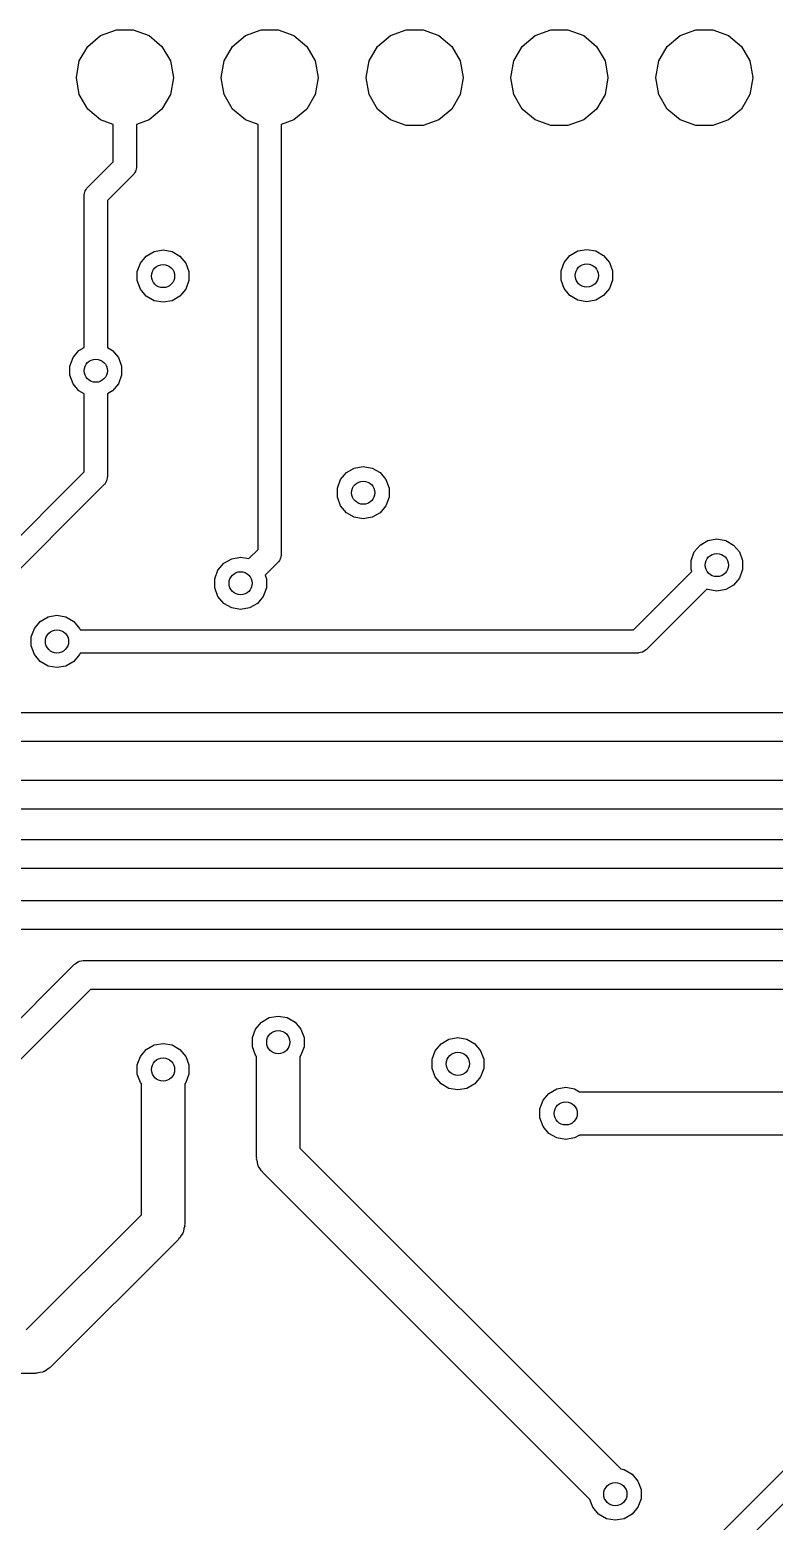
# Model space of a CAD drawing. Extents: x 91.8 to 190.7, y -114.3 to -59.5.
# Drawn here: x 157.85 to 170.91, y -88.09 to -61.93 of the extents above; entities that cross this region are included whole.
import ezdxf

# ---------------------------------------------------------------- set-up
doc = ezdxf.new("R2010")
doc.units = 0
doc.header["$MEASUREMENT"] = 0
doc.layers.add('BLACK', color=7, linetype='CONTINUOUS')

msp = doc.modelspace()

# ---------------------------------------------------------------- linework, layer by layer
at = {"layer": 'Black'}
for p, q in [((159.095, -62.0306), (159.372, -61.9297)), ((159.372, -61.9297), (159.668, -61.9297)), ((159.668, -61.9297), (159.945, -62.0306)), ((161.635, -62.0306), (161.912, -61.9297)), ((161.912, -61.9297), (162.208, -61.9297)), ((162.208, -61.9297), (162.485, -62.0306)), ((164.175, -62.0306), (164.452, -61.9297)), ((164.452, -61.9297), (164.748, -61.9297)), ((164.748, -61.9297), (165.025, -62.0306)), ((166.715, -62.0306), (166.992, -61.9297)), ((166.992, -61.9297), (167.288, -61.9297)), ((167.288, -61.9297), (167.565, -62.0306)), ((169.255, -62.0306), (169.532, -61.9297)), ((169.532, -61.9297), (169.828, -61.9297)), ((169.828, -61.9297), (170.105, -62.0306)), ((158.721, -62.476), (158.869, -62.2204)), ((158.869, -62.2204), (159.095, -62.0306)), ((159.945, -62.0306), (160.171, -62.2204)), ((160.171, -62.2204), (160.319, -62.476)), ((161.261, -62.476), (161.409, -62.2204)), ((161.409, -62.2204), (161.635, -62.0306)), ((162.485, -62.0306), (162.711, -62.2204)), ((162.711, -62.2204), (162.859, -62.476)), ((163.801, -62.476), (163.949, -62.2204)), ((163.949, -62.2204), (164.175, -62.0306)), ((165.025, -62.0306), (165.251, -62.2204)), ((165.251, -62.2204), (165.399, -62.476)), ((166.341, -62.476), (166.489, -62.2204)), ((166.489, -62.2204), (166.715, -62.0306)), ((167.565, -62.0306), (167.791, -62.2204)), ((167.791, -62.2204), (167.939, -62.476)), ((168.881, -62.476), (169.029, -62.2204)), ((169.029, -62.2204), (169.255, -62.0306)), ((170.105, -62.0306), (170.331, -62.2204)), ((170.331, -62.2204), (170.479, -62.476)), ((158.67, -62.7668), (158.721, -62.476)), ((160.319, -62.476), (160.37, -62.7668)), ((161.21, -62.7668), (161.261, -62.476)), ((162.859, -62.476), (162.91, -62.7668)), ((163.75, -62.7668), (163.801, -62.476)), ((165.399, -62.476), (165.45, -62.7668)), ((166.29, -62.7668), (166.341, -62.476)), ((167.939, -62.476), (167.99, -62.7668)), ((168.83, -62.7668), (168.881, -62.476)), ((170.479, -62.476), (170.53, -62.7668)), ((158.67, -62.7732), (158.67, -62.7668)), ((158.721, -63.064), (158.67, -62.7732)), ((160.37, -62.7732), (160.319, -63.064)), ((160.37, -62.7668), (160.37, -62.7732)), ((161.21, -62.7732), (161.21, -62.7668)), ((161.261, -63.064), (161.21, -62.7732)), ((162.91, -62.7732), (162.859, -63.064)), ((162.91, -62.7668), (162.91, -62.7732)), ((163.75, -62.7732), (163.75, -62.7668)), ((163.801, -63.064), (163.75, -62.7732)), ((165.45, -62.7732), (165.399, -63.064)), ((165.45, -62.7668), (165.45, -62.7732)), ((166.29, -62.7732), (166.29, -62.7668)), ((166.341, -63.064), (166.29, -62.7732)), ((167.99, -62.7732), (167.939, -63.064)), ((167.99, -62.7668), (167.99, -62.7732)), ((168.83, -62.7732), (168.83, -62.7668)), ((168.881, -63.064), (168.83, -62.7732)), ((170.53, -62.7732), (170.479, -63.064)), ((170.53, -62.7668), (170.53, -62.7732)), ((158.869, -63.3196), (158.721, -63.064)), ((160.319, -63.064), (160.171, -63.3196)), ((161.409, -63.3196), (161.261, -63.064)), ((162.859, -63.064), (162.711, -63.3196)), ((163.949, -63.3196), (163.801, -63.064)), ((165.399, -63.064), (165.251, -63.3196)), ((166.489, -63.3196), (166.341, -63.064)), ((167.939, -63.064), (167.791, -63.3196)), ((169.029, -63.3196), (168.881, -63.064)), ((170.479, -63.064), (170.331, -63.3196)), ((159.095, -63.5094), (158.869, -63.3196)), ((159.317, -63.5901), (159.095, -63.5094)), ((159.945, -63.5094), (159.723, -63.5901)), ((160.171, -63.3196), (159.945, -63.5094)), ((161.635, -63.5094), (161.409, -63.3196)), ((161.857, -63.5901), (161.635, -63.5094)), ((162.485, -63.5094), (162.263, -63.5901)), ((162.711, -63.3196), (162.485, -63.5094)), ((164.175, -63.5094), (163.949, -63.3196)), ((164.452, -63.6103), (164.175, -63.5094)), ((165.025, -63.5094), (164.748, -63.6103)), ((165.251, -63.3196), (165.025, -63.5094)), ((166.715, -63.5094), (166.489, -63.3196)), ((166.992, -63.6103), (166.715, -63.5094)), ((167.565, -63.5094), (167.288, -63.6103)), ((167.791, -63.3196), (167.565, -63.5094)), ((169.255, -63.5094), (169.029, -63.3196)), ((169.532, -63.6103), (169.255, -63.5094)), ((170.105, -63.5094), (169.828, -63.6103)), ((170.331, -63.3196), (170.105, -63.5094)), ((159.317, -64.2458), (159.317, -63.5901)), ((159.723, -63.5901), (159.723, -64.33)), ((161.857, -71.0458), (161.857, -63.5901)), ((162.263, -63.5901), (162.263, -71.13)), ((164.748, -63.6103), (164.452, -63.6103)), ((167.288, -63.6103), (166.992, -63.6103)), ((169.828, -63.6103), (169.532, -63.6103)), ((158.866, -64.6963), (159.317, -64.2458)), ((159.722, -64.3477), (159.716, -64.3733)), ((159.723, -64.33), (159.722, -64.3388)), ((159.722, -64.3388), (159.722, -64.3477)), ((159.664, -64.4737), (159.213, -64.9242)), ((159.669, -64.4664), (159.664, -64.4737)), ((159.676, -64.4606), (159.669, -64.4664)), ((159.689, -64.4376), (159.676, -64.4606)), ((159.704, -64.4159), (159.689, -64.4376)), ((159.706, -64.4072), (159.704, -64.4159)), ((159.711, -64.3995), (159.706, -64.4072)), ((159.716, -64.3733), (159.711, -64.3995)), ((158.807, -64.84), (158.808, -64.8312)), ((158.807, -67.5054), (158.807, -64.84)), ((158.808, -64.8223), (158.814, -64.7967)), ((158.808, -64.8312), (158.808, -64.8223)), ((158.814, -64.7967), (158.819, -64.7705)), ((158.819, -64.7705), (158.824, -64.7628)), ((158.824, -64.7628), (158.826, -64.7541)), ((158.826, -64.7541), (158.841, -64.7324)), ((158.841, -64.7324), (158.854, -64.7094)), ((158.854, -64.7094), (158.861, -64.7036)), ((158.861, -64.7036), (158.866, -64.6963)), ((159.213, -64.9242), (159.213, -67.5054)), ((159.793, -66.0205), (159.895, -65.8984)), ((159.895, -65.8984), (160.033, -65.8187)), ((160.033, -65.8187), (160.19, -65.7911)), ((160.19, -65.7911), (160.347, -65.8187)), ((160.347, -65.8187), (160.485, -65.8984)), ((160.485, -65.8984), (160.587, -66.0205)), ((167.223, -66.0105), (167.325, -65.8884)), ((167.325, -65.8884), (167.463, -65.8087)), ((167.463, -65.8087), (167.62, -65.7811)), ((167.62, -65.7811), (167.777, -65.8087)), ((167.777, -65.8087), (167.915, -65.8884)), ((167.915, -65.8884), (168.017, -66.0105)), ((159.738, -66.1703), (159.793, -66.0205)), ((159.738, -66.3297), (159.738, -66.1703)), ((160.587, -66.0205), (160.642, -66.1703)), ((160.642, -66.1703), (160.642, -66.3297)), ((167.168, -66.1603), (167.223, -66.0105)), ((167.168, -66.3197), (167.168, -66.1603)), ((168.017, -66.0105), (168.072, -66.1603)), ((168.072, -66.1603), (168.072, -66.3197)), ((159.793, -66.4795), (159.738, -66.3297)), ((160.642, -66.3297), (160.587, -66.4795)), ((167.223, -66.4695), (167.168, -66.3197)), ((168.072, -66.3197), (168.017, -66.4695)), ((159.895, -66.6016), (159.793, -66.4795)), ((160.033, -66.6813), (159.895, -66.6016)), ((160.19, -66.7089), (160.033, -66.6813)), ((160.347, -66.6813), (160.19, -66.7089)), ((160.485, -66.6016), (160.347, -66.6813)), ((160.587, -66.4795), (160.485, -66.6016)), ((167.325, -66.5916), (167.223, -66.4695)), ((167.463, -66.6713), (167.325, -66.5916)), ((167.62, -66.6989), (167.463, -66.6713)), ((167.777, -66.6713), (167.62, -66.6989)), ((167.915, -66.5916), (167.777, -66.6713)), ((168.017, -66.4695), (167.915, -66.5916)), ((158.558, -67.8303), (158.613, -67.6805)), ((158.613, -67.6805), (158.715, -67.5584)), ((158.715, -67.5584), (158.807, -67.5054)), ((159.213, -67.5054), (159.305, -67.5584)), ((159.305, -67.5584), (159.407, -67.6805)), ((159.407, -67.6805), (159.462, -67.8303)), ((158.558, -67.9897), (158.558, -67.8303)), ((158.613, -68.1395), (158.558, -67.9897)), ((159.462, -67.9897), (159.407, -68.1395)), ((159.462, -67.8303), (159.462, -67.9897)), ((158.715, -68.2616), (158.613, -68.1395)), ((158.807, -68.3146), (158.715, -68.2616)), ((159.305, -68.2616), (159.213, -68.3146)), ((159.407, -68.1395), (159.305, -68.2616)), ((158.807, -69.6858), (158.807, -68.3146)), ((159.213, -68.3146), (159.213, -69.77)), ((163.543, -69.6187), (163.7, -69.5911)), ((163.7, -69.5911), (163.857, -69.6187)), ((156.106, -72.3868), (158.807, -69.6858)), ((159.194, -69.8559), (159.179, -69.8776)), ((159.196, -69.8472), (159.194, -69.8559)), ((159.201, -69.8395), (159.196, -69.8472)), ((159.206, -69.8133), (159.201, -69.8395)), ((159.212, -69.7877), (159.206, -69.8133)), ((159.213, -69.77), (159.212, -69.7788)), ((159.212, -69.7788), (159.212, -69.7877)), ((163.248, -69.9703), (163.303, -69.8205)), ((163.303, -69.8205), (163.405, -69.6984)), ((163.405, -69.6984), (163.543, -69.6187)), ((163.857, -69.6187), (163.995, -69.6984)), ((163.995, -69.6984), (164.097, -69.8205)), ((164.097, -69.8205), (164.152, -69.9703)), ((159.154, -69.9137), (156.334, -72.7337)), ((159.159, -69.9064), (159.154, -69.9137)), ((159.166, -69.9006), (159.159, -69.9064)), ((159.179, -69.8776), (159.166, -69.9006)), ((163.248, -70.1297), (163.248, -69.9703)), ((164.152, -69.9703), (164.152, -70.1297)), ((163.303, -70.2795), (163.248, -70.1297)), ((163.405, -70.4016), (163.303, -70.2795)), ((164.097, -70.2795), (163.995, -70.4016)), ((164.152, -70.1297), (164.097, -70.2795)), ((163.543, -70.4813), (163.405, -70.4016)), ((163.7, -70.5089), (163.543, -70.4813)), ((163.857, -70.4813), (163.7, -70.5089)), ((163.995, -70.4016), (163.857, -70.4813)), ((169.605, -70.9684), (169.743, -70.8887)), ((169.743, -70.8887), (169.9, -70.8611)), ((169.9, -70.8611), (170.057, -70.8887)), ((170.057, -70.8887), (170.195, -70.9684)), ((161.696, -71.2068), (161.857, -71.0458)), ((162.262, -71.1477), (162.256, -71.1733)), ((162.263, -71.13), (162.262, -71.1388)), ((162.262, -71.1388), (162.262, -71.1477)), ((169.448, -71.2403), (169.503, -71.0905)), ((169.503, -71.0905), (169.605, -70.9684)), ((170.195, -70.9684), (170.297, -71.0905)), ((170.297, -71.0905), (170.352, -71.2403)), ((161.098, -71.5603), (161.153, -71.4105)), ((161.153, -71.4105), (161.255, -71.2884)), ((161.255, -71.2884), (161.393, -71.2087)), ((161.393, -71.2087), (161.55, -71.1811)), ((161.55, -71.1811), (161.696, -71.2068)), ((162.204, -71.2737), (161.979, -71.4981)), ((162.209, -71.2664), (162.204, -71.2737)), ((162.216, -71.2606), (162.209, -71.2664)), ((162.229, -71.2376), (162.216, -71.2606)), ((162.244, -71.2159), (162.229, -71.2376)), ((162.246, -71.2072), (162.244, -71.2159)), ((162.251, -71.1995), (162.246, -71.2072)), ((162.256, -71.1733), (162.251, -71.1995)), ((169.448, -71.3997), (169.448, -71.2403)), ((169.46, -71.4326), (169.448, -71.3997)), ((170.352, -71.3997), (170.297, -71.5495)), ((170.352, -71.2403), (170.352, -71.3997)), ((161.098, -71.7197), (161.098, -71.5603)), ((161.979, -71.4981), (162.002, -71.5603)), ((162.002, -71.5603), (162.002, -71.7197)), ((168.436, -72.4568), (169.46, -71.4326)), ((170.195, -71.6716), (170.057, -71.7513)), ((170.297, -71.5495), (170.195, -71.6716)), ((161.153, -71.8695), (161.098, -71.7197)), ((161.255, -71.9916), (161.153, -71.8695)), ((161.947, -71.8695), (161.845, -71.9916)), ((162.002, -71.7197), (161.947, -71.8695)), ((169.726, -71.7414), (168.664, -72.8037)), ((169.743, -71.7513), (169.726, -71.7414)), ((169.9, -71.7789), (169.743, -71.7513)), ((170.057, -71.7513), (169.9, -71.7789)), ((158.173, -72.2287), (158.33, -72.2011)), ((158.33, -72.2011), (158.487, -72.2287)), ((161.393, -72.0713), (161.255, -71.9916)), ((161.55, -72.0989), (161.393, -72.0713)), ((161.707, -72.0713), (161.55, -72.0989)), ((161.845, -71.9916), (161.707, -72.0713)), ((157.878, -72.5803), (157.933, -72.4305)), ((157.933, -72.4305), (158.035, -72.3084)), ((158.035, -72.3084), (158.173, -72.2287)), ((158.487, -72.2287), (158.625, -72.3084)), ((158.625, -72.3084), (158.727, -72.4305)), ((158.727, -72.4305), (158.737, -72.4568)), ((158.737, -72.4568), (168.436, -72.4568)), ((157.878, -72.7397), (157.878, -72.5803)), ((157.933, -72.8895), (157.878, -72.7397)), ((158.035, -73.0116), (157.933, -72.8895)), ((158.727, -72.8895), (158.625, -73.0116)), ((158.737, -72.8632), (158.727, -72.8895)), ((168.52, -72.8632), (158.737, -72.8632)), ((168.529, -72.8616), (168.52, -72.8632)), ((168.538, -72.8624), (168.529, -72.8616)), ((168.563, -72.8556), (168.538, -72.8624)), ((168.589, -72.8509), (168.563, -72.8556)), ((168.597, -72.8465), (168.589, -72.8509)), ((168.606, -72.8442), (168.597, -72.8465)), ((168.628, -72.8289), (168.606, -72.8442)), ((168.651, -72.8157), (168.628, -72.8289)), ((168.656, -72.8088), (168.651, -72.8157)), ((168.664, -72.8037), (168.656, -72.8088)), ((158.173, -73.0913), (158.035, -73.0116)), ((158.33, -73.1189), (158.173, -73.0913)), ((158.487, -73.0913), (158.33, -73.1189)), ((158.625, -73.0116), (158.487, -73.0913)), ((144.04, -73.906), (174.735, -73.906)), ((174.84, -74.414), (144.145, -74.414)), ((144.64, -75.096), (176.605, -75.096)), ((176.71, -75.604), (144.745, -75.604)), ((145.55, -76.136), (178.485, -76.136)), ((178.59, -76.644), (145.655, -76.644)), ((151.55, -77.206), (176.65, -77.206)), ((176.545, -77.714), (151.655, -77.714)), ((154.755, -82.206), (158.63, -78.3304)), ((158.63, -78.3304), (158.64, -78.324)), ((158.64, -78.324), (158.647, -78.3154)), ((158.647, -78.3154), (158.675, -78.2988)), ((158.675, -78.2988), (158.703, -78.2798)), ((158.703, -78.2798), (158.713, -78.2769)), ((158.713, -78.2769), (158.723, -78.2713)), ((158.723, -78.2713), (158.756, -78.2656)), ((158.756, -78.2656), (158.788, -78.257)), ((158.788, -78.257), (158.799, -78.2579)), ((158.799, -78.2579), (158.81, -78.256)), ((158.81, -78.256), (174.67, -78.256)), ((158.915, -78.764), (155.04, -82.6396)), ((174.565, -78.764), (158.915, -78.764)), ((161.915, -79.3384), (162.053, -79.2587)), ((162.053, -79.2587), (162.21, -79.2311)), ((162.21, -79.2311), (162.367, -79.2587)), ((162.367, -79.2587), (162.505, -79.3384)), ((161.758, -79.6103), (161.813, -79.4605)), ((161.813, -79.4605), (161.915, -79.3384)), ((162.505, -79.3384), (162.607, -79.4605)), ((162.607, -79.4605), (162.662, -79.6103)), ((159.895, -79.8184), (160.033, -79.7387)), ((160.033, -79.7387), (160.19, -79.7111)), ((160.19, -79.7111), (160.347, -79.7387)), ((160.347, -79.7387), (160.485, -79.8184)), ((161.758, -79.7697), (161.758, -79.6103)), ((161.813, -79.9195), (161.758, -79.7697)), ((162.662, -79.7697), (162.607, -79.9195)), ((162.662, -79.6103), (162.662, -79.7697)), ((164.963, -79.8405), (165.065, -79.7184)), ((165.065, -79.7184), (165.203, -79.6387)), ((165.203, -79.6387), (165.36, -79.6111)), ((165.36, -79.6111), (165.517, -79.6387)), ((165.517, -79.6387), (165.655, -79.7184)), ((165.655, -79.7184), (165.757, -79.8405)), ((159.738, -80.0903), (159.793, -79.9405)), ((159.793, -79.9405), (159.895, -79.8184)), ((160.485, -79.8184), (160.587, -79.9405)), ((160.587, -79.9405), (160.642, -80.0903)), ((161.829, -79.9391), (161.813, -79.9195)), ((161.829, -81.71), (161.829, -79.9391)), ((162.607, -79.9195), (162.591, -79.9391)), ((162.591, -79.9391), (162.591, -81.5522)), ((164.908, -79.9903), (164.963, -79.8405)), ((164.908, -80.1497), (164.908, -79.9903)), ((165.757, -79.8405), (165.812, -79.9903)), ((165.812, -79.9903), (165.812, -80.1497)), ((159.738, -80.2497), (159.738, -80.0903)), ((159.793, -80.3995), (159.738, -80.2497)), ((160.642, -80.2497), (160.587, -80.3995)), ((160.642, -80.0903), (160.642, -80.2497)), ((164.963, -80.2995), (164.908, -80.1497)), ((165.065, -80.4216), (164.963, -80.2995)), ((165.757, -80.2995), (165.655, -80.4216)), ((165.812, -80.1497), (165.757, -80.2995)), ((159.809, -80.4191), (159.793, -80.3995)), ((159.809, -82.7222), (159.809, -80.4191)), ((160.587, -80.3995), (160.571, -80.4191)), ((160.571, -80.4191), (160.571, -82.88)), ((165.203, -80.5013), (165.065, -80.4216)), ((165.36, -80.5289), (165.203, -80.5013)), ((165.517, -80.5013), (165.36, -80.5289)), ((165.655, -80.4216), (165.517, -80.5013)), ((166.955, -80.5884), (167.093, -80.5087)), ((167.093, -80.5087), (167.25, -80.4811)), ((167.25, -80.4811), (167.407, -80.5087)), ((167.407, -80.5087), (167.494, -80.559)), ((167.494, -80.559), (173.84, -80.559)), ((166.798, -80.8603), (166.853, -80.7105)), ((166.853, -80.7105), (166.955, -80.5884)), ((166.798, -81.0197), (166.798, -80.8603)), ((166.853, -81.1695), (166.798, -81.0197)), ((166.955, -81.2916), (166.853, -81.1695)), ((167.093, -81.3713), (166.955, -81.2916)), ((167.494, -81.321), (167.407, -81.3713)), ((173.682, -81.321), (167.494, -81.321)), ((162.591, -81.5522), (168.217, -87.1782)), ((167.25, -81.3989), (167.093, -81.3713)), ((167.407, -81.3713), (167.25, -81.3989)), ((161.832, -81.7265), (161.829, -81.71)), ((161.83, -81.7432), (161.832, -81.7265)), ((161.843, -81.7913), (161.83, -81.7432)), ((161.852, -81.8403), (161.843, -81.7913)), ((161.86, -81.8548), (161.852, -81.8403)), ((161.865, -81.871), (161.86, -81.8548)), ((161.893, -81.9118), (161.865, -81.871)), ((161.918, -81.9549), (161.893, -81.9118)), ((161.931, -81.9657), (161.918, -81.9549)), ((161.941, -81.9794), (161.931, -81.9657)), ((167.672, -87.7109), (161.941, -81.9794)), ((157.792, -84.739), (159.809, -82.7222)), ((160.57, -82.9132), (160.557, -82.9613)), ((160.571, -82.88), (160.568, -82.8965)), ((160.568, -82.8965), (160.57, -82.9132)), ((160.459, -83.1494), (158.219, -85.3894)), ((160.469, -83.1357), (160.459, -83.1494)), ((160.482, -83.1249), (160.469, -83.1357)), ((160.507, -83.0818), (160.482, -83.1249)), ((160.535, -83.041), (160.507, -83.0818)), ((160.54, -83.0248), (160.535, -83.041)), ((160.548, -83.0103), (160.54, -83.0248)), ((160.557, -82.9613), (160.548, -83.0103)), ((157.95, -85.501), (150.939, -85.501)), ((157.967, -85.4981), (157.95, -85.501)), ((157.983, -85.4995), (157.967, -85.4981)), ((158.031, -85.4867), (157.983, -85.4995)), ((158.08, -85.478), (158.031, -85.4867)), ((158.095, -85.4696), (158.08, -85.478)), ((158.111, -85.4653), (158.095, -85.4696)), ((158.152, -85.4368), (158.111, -85.4653)), ((158.195, -85.4119), (158.152, -85.4368)), ((158.206, -85.399), (158.195, -85.4119)), ((158.219, -85.3894), (158.206, -85.399)), ((169.546, -88.7268), (171.237, -87.0358)), ((168.217, -87.1782), (168.277, -87.1887)), ((168.277, -87.1887), (168.415, -87.2684)), ((168.415, -87.2684), (168.517, -87.3905)), ((171.584, -87.2637), (169.774, -89.0737)), ((168.517, -87.3905), (168.572, -87.5403)), ((168.572, -87.5403), (168.572, -87.6997)), ((167.723, -87.8495), (167.672, -87.7109)), ((167.825, -87.9716), (167.723, -87.8495)), ((168.517, -87.8495), (168.415, -87.9716)), ((168.572, -87.6997), (168.517, -87.8495)), ((167.963, -88.0513), (167.825, -87.9716)), ((168.12, -88.0789), (167.963, -88.0513)), ((168.277, -88.0513), (168.12, -88.0789)), ((168.415, -87.9716), (168.277, -88.0513))]:
    msp.add_line(p, q, dxfattribs=at)
for centre in [(160.19, -66.25), (167.62, -66.24), (159.01, -67.91), (163.7, -70.05), (169.9, -71.32), (161.55, -71.64), (158.33, -72.66), (162.21, -79.69), (160.19, -80.17), (165.36, -80.07), (167.25, -80.94), (168.12, -87.62)]:
    msp.add_circle(centre, 0.2032, dxfattribs=at)

doc.saveas('drawing.dxf')
